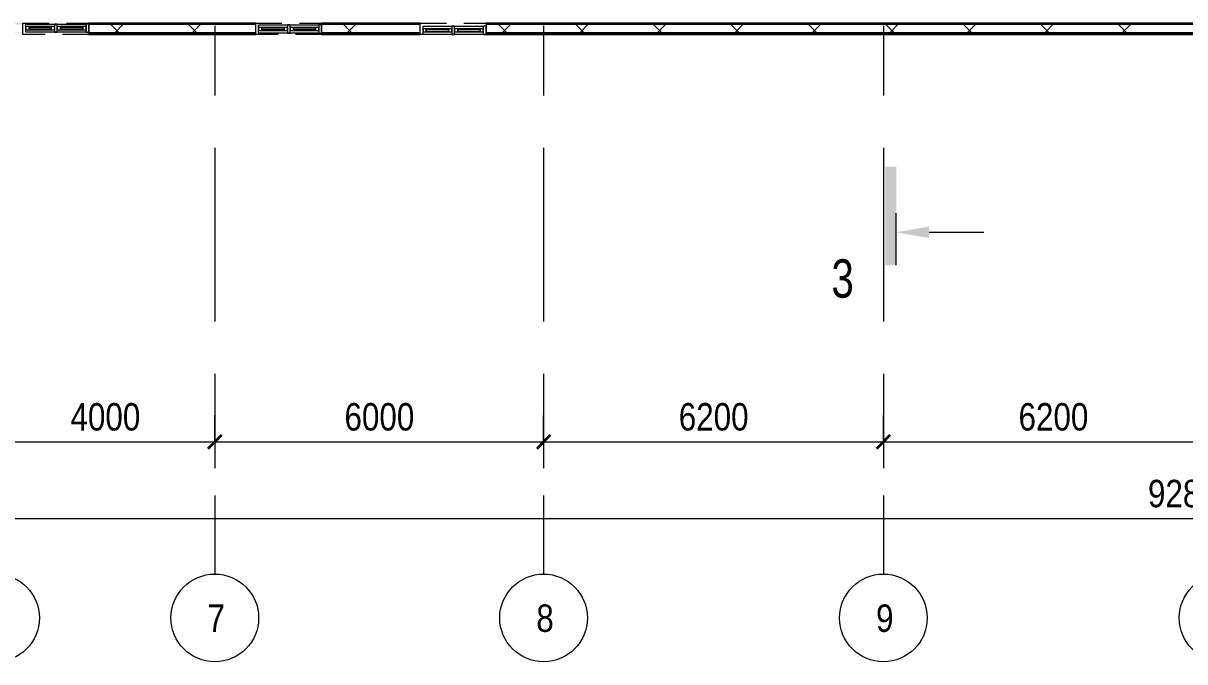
# Model space of a CAD drawing. Header units: millimetres. Extents: x 48966 to 155647, y -43515 to 30475.
# Drawn here: x 82436 to 103632, y -43338 to -31683 of the extents above; entities that cross this region are included whole.
import ezdxf

# ---------------------------------------------------------------- set-up
doc = ezdxf.new("R2010")
doc.units = ezdxf.units.MM
doc.linetypes.add('Осевые', pattern=[6350, 1270, -952.5, 3175, -952.5])
doc.linetypes.add('Сверху', pattern=[793.75, 476.25, -317.5])
for name, color, linetype, lineweight in [('Импосты витража', 7, 'Continuous', 9), ('Импосты витража-1', 7, 'Continuous', 18), ('Общие ребра', 7, 'Continuous', 9), ('Окна', 7, 'Continuous', 9), ('Окна-1', 7, 'Сверху', 9), ('Окна-2', 7, 'Continuous', 18), ('Оси', 7, 'Continuous', 9), ('Оси-1', 7, 'Continuous', 18), ('Оси-2', 7, 'Осевые', 9), ('Размеры', 7, 'Continuous', 9), ('Размеры-200', 7, 'Continuous', 9), ('Разрезы', 7, 'Continuous', 9), ('Стены-1', 7, 'Continuous', 18), ('Штриховка разреза-2', 7, 'Continuous', 9)]:
    doc.layers.add(name, color=color, linetype=linetype, lineweight=lineweight)
doc.styles.add('Arial Narrow', font='Arial Narrow.ttf', dxfattribs={"height": 500})
doc.styles.add('Arial_2', font='Arial.ttf', dxfattribs={"width": 0.75, "height": 700})
doc.dimstyles.new('Диагональ_-_2_5_мм_Arial_narrow', dxfattribs={"dimscale": 304.8, "dimtxt": 511.715487, "dimasz": 0.787402, "dimexe": 1.574803, "dimexo": 0.0625, "dimgap": 0.19685, "dimtad": 1, "dimdec": 0, "dimzin": 0, "dimdsep": 46, "dimtxsty": 'Arial Narrow', "dimblk1": 'OBLIQUE', "dimblk2": 'OBLIQUE', "dimsah": 1, "dimcen": 0.09, "dimdle": 1.574803, "dimazin": 0, "dimtfac": 1, "dimtdec": 4, "dimtix": 1, "dimtmove": 0, "dimatfit": 3, "dimfxl": 1.574803, "dimfxlon": 1, "dimtvp": 1, "dimtolj": 1, "dimtzin": 0, "dimarcsym": 2})
pattern_1 = [(0, (0, 0), (812.8, 203.2), [67.056, -542.544, 67.056, -542.544, -3251.2]), (0, (0, 0), (812.8, 203.2), [-1219.2, 67.056, -1152.144, 67.056, -542.544, -1422.4]), (0, (0, 0), (812.8, 203.2), [-3048, 67.056, -339.344, 67.056, -948.944]), (120, (304.8, 101.6), (-582.37636, 602.30545), [67.056, -542.544, 67.056, -542.544, -3251.2]), (120, (304.8, 101.6), (-582.37636, 602.30545), [-1219.2, 67.056, -1152.144, 67.056, -542.544, -1422.4]), (120, (304.8, 101.6), (-582.37636, 602.30545), [-3048, 67.056, -339.344, 67.056, -948.944]), (240, (406.4, 508), (-230.42364, -805.50545), [67.056, -542.544, 67.056, -542.544, -3251.2]), (240, (406.4, 508), (-230.42364, -805.50545), [-1219.2, 67.056, -1152.144, 67.056, -542.544, -1422.4]), (240, (406.4, 508), (-230.42364, -805.50545), [-3048, 67.056, -339.344, 67.056, -948.944])]

# ---------------------------------------------------------------- blocks, each defined once
blk = doc.blocks.new('M_Окно-Квадратный проем - 1200 x 11450 mm-1434535-План 2-го этажа на отм_ 0_000')
at = {"layer": 'Окна'}
for p, q in [((-608, -102), (-608, 102)), ((592, 102), (592, -102))]:
    blk.add_line(p, q, dxfattribs=at)
at = {"layer": 'Окна-1'}
for p, q in [((-608, 102), (592, 102)), ((592, -102), (-608, -102))]:
    blk.add_line(p, q, dxfattribs=at)
blk = doc.blocks.new('Панель окно - Верхнее левое-8291073-План 2-го этажа на отм_ 0_000')
at = {"layer": 'Окна'}
for p, q in [((202.5, 30), (-202.5, 30)), ((-202.5, 30), (-202.5, -30)), ((202.5, -30), (202.5, 30)), ((-202.5, -30), (202.5, -30))]:
    blk.add_line(p, q, dxfattribs=at)
at = {"layer": 'Окна-2'}
for p, q in [((-202.5, 30), (-262.5, 30)), ((-262.5, 30), (-262.5, -30)), ((-202.5, -30), (-202.5, 30)), ((202.5, 12.5), (-202.5, 12.5)), ((-202.5, 12.5), (-202.5, -12.5)), ((202.5, 30), (202.5, -30)), ((262.5, 30), (202.5, 30)), ((202.5, -12.5), (202.5, 12.5)), ((262.5, -30), (262.5, 30)), ((-262.5, -30), (-202.5, -30)), ((-202.5, -12.5), (202.5, -12.5)), ((202.5, -30), (262.5, -30))]:
    blk.add_line(p, q, dxfattribs=at)
blk = doc.blocks.new('Панель окно - Верхнее правое-8291080-План 2-го этажа на отм_ 0_000')
at = {"layer": 'Окна'}
for p, q in [((202.5, 30), (-202.5, 30)), ((-202.5, 30), (-202.5, -30)), ((202.5, -30), (202.5, 30)), ((-202.5, -30), (202.5, -30))]:
    blk.add_line(p, q, dxfattribs=at)
at = {"layer": 'Окна-2'}
for p, q in [((-202.5, 30), (-262.5, 30)), ((-262.5, 30), (-262.5, -30)), ((-202.5, -30), (-202.5, 30)), ((202.5, 12.5), (-202.5, 12.5)), ((-202.5, 12.5), (-202.5, -12.5)), ((202.5, 30), (202.5, -30)), ((262.5, 30), (202.5, 30)), ((202.5, -12.5), (202.5, 12.5)), ((262.5, -30), (262.5, 30)), ((-262.5, -30), (-202.5, -30)), ((-202.5, -12.5), (202.5, -12.5)), ((202.5, -30), (262.5, -30))]:
    blk.add_line(p, q, dxfattribs=at)
blk = doc.blocks.new('Прямоугольный импост - Прямоугольный импост 1-2125170-План 2-го этажа на отм_ 0_000')
at = {"layer": 'Импосты витража-1'}
for p, q in [((-50, 75), (0, 75)), ((-50, -75), (-50, 75)), ((0, 75), (0, -75)), ((0, -75), (-50, -75))]:
    blk.add_line(p, q, dxfattribs=at)
blk = doc.blocks.new('Прямоугольный импост - Прямоугольный импост 1-2108660-План 2-го этажа на отм_ 0_000')
at = {"layer": 'Импосты витража-1'}
for p, q in [((-25, 75), (25, 75)), ((-25, -75), (-25, 75)), ((25, 75), (25, -75)), ((25, -75), (-25, -75))]:
    blk.add_line(p, q, dxfattribs=at)
blk = doc.blocks.new('Прямоугольный импост - Прямоугольный импост 1-2125096-План 2-го этажа на отм_ 0_000')
at = {"layer": 'Импосты витража'}
for p, q in [((106032, 25892), (106582, 25892)), ((106582, 25892), (106582, 25742)), ((106582, 25742), (106032, 25742))]:
    blk.add_line(p, q, dxfattribs=at)
blk = doc.blocks.new('Прямоугольный импост - Прямоугольный импост 1-2125097-План 2-го этажа на отм_ 0_000')
at = {"layer": 'Импосты витража'}
for p, q in [((105482, 25742), (105482, 25892)), ((105482, 25892), (106032, 25892)), ((106032, 25742), (105482, 25742))]:
    blk.add_line(p, q, dxfattribs=at)
blk = doc.blocks.new('Панель окно - Верхнее левое-8277192-План 2-го этажа на отм_ 0_000')
at = {"layer": 'Окна'}
for p, q in [((202.5, 30), (-202.5, 30)), ((-202.5, 30), (-202.5, -30)), ((202.5, -30), (202.5, 30)), ((-202.5, -30), (202.5, -30))]:
    blk.add_line(p, q, dxfattribs=at)
at = {"layer": 'Окна-2'}
for p, q in [((-202.5, 30), (-262.5, 30)), ((-262.5, 30), (-262.5, -30)), ((-202.5, -30), (-202.5, 30)), ((202.5, 12.5), (-202.5, 12.5)), ((-202.5, 12.5), (-202.5, -12.5)), ((202.5, 30), (202.5, -30)), ((262.5, 30), (202.5, 30)), ((202.5, -12.5), (202.5, 12.5)), ((262.5, -30), (262.5, 30)), ((-262.5, -30), (-202.5, -30)), ((-202.5, -12.5), (202.5, -12.5)), ((202.5, -30), (262.5, -30))]:
    blk.add_line(p, q, dxfattribs=at)
blk = doc.blocks.new('Панель окно - Верхнее правое-8277188-План 2-го этажа на отм_ 0_000')
at = {"layer": 'Окна'}
for p, q in [((202.5, 30), (-202.5, 30)), ((-202.5, 30), (-202.5, -30)), ((202.5, -30), (202.5, 30)), ((-202.5, -30), (202.5, -30))]:
    blk.add_line(p, q, dxfattribs=at)
at = {"layer": 'Окна-2'}
for p, q in [((-202.5, 30), (-262.5, 30)), ((-262.5, 30), (-262.5, -30)), ((-202.5, -30), (-202.5, 30)), ((202.5, 12.5), (-202.5, 12.5)), ((-202.5, 12.5), (-202.5, -12.5)), ((202.5, 30), (202.5, -30)), ((262.5, 30), (202.5, 30)), ((202.5, -12.5), (202.5, 12.5)), ((262.5, -30), (262.5, 30)), ((-262.5, -30), (-202.5, -30)), ((-202.5, -12.5), (202.5, -12.5)), ((202.5, -30), (262.5, -30))]:
    blk.add_line(p, q, dxfattribs=at)
blk = doc.blocks.new('Прямоугольный импост - Прямоугольный импост 1-2037709-План 2-го этажа на отм_ 0_000')
at = {"layer": 'Импосты витража-1'}
for p, q in [((-50, 75), (0, 75)), ((-50, -75), (-50, 75)), ((0, 75), (0, -75)), ((0, -75), (-50, -75))]:
    blk.add_line(p, q, dxfattribs=at)
blk = doc.blocks.new('Прямоугольный импост - Прямоугольный импост 1-2108582-План 2-го этажа на отм_ 0_000')
at = {"layer": 'Импосты витража-1'}
for p, q in [((-25, 75), (25, 75)), ((-25, -75), (-25, 75)), ((25, 75), (25, -75)), ((25, -75), (-25, -75))]:
    blk.add_line(p, q, dxfattribs=at)
blk = doc.blocks.new('Ось сетки - По умолчанию 2-349628-План 2-го этажа на отм_ 0_000')
at = {"layer": 'Оси-1'}
blk.add_circle((0, 0), 4, dxfattribs=at)
blk = doc.blocks.new('Разрез - Номер сзади-234830-План 2-го этажа на отм_ 0_000')
at = {"layer": 'Разрезы'}
for points in [[(0, 0), (0, 1), (9, 1), (9, 0)], [(2.47, -3), (3, 0), (3.53, -3)]]:
    blk.add_hatch(color=256, dxfattribs=at).paths.add_polyline_path(points, flags=0)
blk.add_line((3, -3), (3, -8), dxfattribs=at)
blk = doc.blocks.new('DIMBLOCK1-План 2-го этажа на отм_ 0_000')
at = {"layer": 'Размеры-200', "lineweight": 35, "transparency": 16777216}
for points in [[(57332, -40724), (57452, -40604), (57212, -40844)], [(150172, -40724), (150292, -40604), (150052, -40844)]]:
    blk.add_hatch(color=256, dxfattribs=at).paths.add_polyline_path(points, flags=0)
at = {"layer": 'Размеры-200', "transparency": 16777216}
for p, q in [((57332, -40244), (57332, -41204)), ((57332, -40724), (57332, -40244)), ((150172, -40244), (150172, -41204)), ((150172, -40724), (150172, -40244)), ((56852, -40724), (150652, -40724))]:
    blk.add_line(p, q, dxfattribs=at)
at = {"layer": 'Размеры-200', "lineweight": 35, "transparency": 16777216}
for p, q in [((57452, -40604), (57212, -40844)), ((57332, -40724), (57452, -40604)), ((150292, -40604), (150052, -40844)), ((150172, -40724), (150292, -40604)), ((57212, -40844), (57332, -40724)), ((150052, -40844), (150172, -40724))]:
    blk.add_line(p, q, dxfattribs=at)
at = {"layer": 'Размеры-200', "color": 0, "transparency": 16777216, "insert": (102960, -40017), "char_height": 500, "width": 1900.66, "attachment_point": 1, "line_spacing_factor": 0.974696, "style": 'Arial Narrow'}
blk.add_mtext('92840', dxfattribs=at)
blk = doc.blocks.new('_Oblique')
at = {"color": 0, "linetype": 'ByBlock', "lineweight": -2}
blk.add_line((-0.5, -0.5), (0.5, 0.5), dxfattribs=at)
blk = doc.blocks.new('DIMBLOCK7-План 2-го этажа на отм_ 0_000')
at = {"layer": 'Размеры-200', "lineweight": 35, "transparency": 16777216}
for points in [[(81932, -39324), (82052, -39204), (81812, -39444)], [(85932, -39324), (86052, -39204), (85812, -39444)]]:
    blk.add_hatch(color=256, dxfattribs=at).paths.add_polyline_path(points, flags=0)
at = {"layer": 'Размеры-200', "transparency": 16777216}
for p, q in [((81932, -38844), (81932, -39804)), ((81932, -39324), (81932, -38844)), ((85932, -38844), (85932, -39804)), ((85932, -39324), (85932, -38844)), ((81932, -39324), (85932, -39324))]:
    blk.add_line(p, q, dxfattribs=at)
at = {"layer": 'Размеры-200', "lineweight": 35, "transparency": 16777216}
for p, q in [((82052, -39204), (81812, -39444)), ((81932, -39324), (82052, -39204)), ((86052, -39204), (85812, -39444)), ((85932, -39324), (86052, -39204)), ((81812, -39444), (81932, -39324)), ((85812, -39444), (85932, -39324))]:
    blk.add_line(p, q, dxfattribs=at)
at = {"layer": 'Размеры-200', "color": 0, "transparency": 16777216, "insert": (83298, -38617), "char_height": 500, "width": 1520.53, "attachment_point": 1, "line_spacing_factor": 0.974696, "style": 'Arial Narrow'}
blk.add_mtext('4000', dxfattribs=at)
blk = doc.blocks.new('DIMBLOCK8-План 2-го этажа на отм_ 0_000')
at = {"layer": 'Размеры-200', "lineweight": 35, "transparency": 16777216}
for points in [[(85932, -39324), (86052, -39204), (85812, -39444)], [(91932, -39324), (92052, -39204), (91812, -39444)]]:
    blk.add_hatch(color=256, dxfattribs=at).paths.add_polyline_path(points, flags=0)
at = {"layer": 'Размеры-200', "transparency": 16777216}
for p, q in [((85932, -38844), (85932, -39804)), ((85932, -39324), (85932, -38844)), ((91932, -38844), (91932, -39804)), ((91932, -39324), (91932, -38844)), ((85932, -39324), (91932, -39324))]:
    blk.add_line(p, q, dxfattribs=at)
at = {"layer": 'Размеры-200', "lineweight": 35, "transparency": 16777216}
for p, q in [((86052, -39204), (85812, -39444)), ((85932, -39324), (86052, -39204)), ((92052, -39204), (91812, -39444)), ((91932, -39324), (92052, -39204)), ((85812, -39444), (85932, -39324)), ((91812, -39444), (91932, -39324))]:
    blk.add_line(p, q, dxfattribs=at)
at = {"layer": 'Размеры-200', "color": 0, "transparency": 16777216, "insert": (88298, -38617), "char_height": 500, "width": 1520.53, "attachment_point": 1, "line_spacing_factor": 0.974696, "style": 'Arial Narrow'}
blk.add_mtext('6000', dxfattribs=at)
blk = doc.blocks.new('DIMBLOCK9-План 2-го этажа на отм_ 0_000')
at = {"layer": 'Размеры-200', "lineweight": 35, "transparency": 16777216}
for points in [[(91932, -39324), (92052, -39204), (91812, -39444)], [(98132, -39324), (98252, -39204), (98012, -39444)]]:
    blk.add_hatch(color=256, dxfattribs=at).paths.add_polyline_path(points, flags=0)
at = {"layer": 'Размеры-200', "transparency": 16777216}
for p, q in [((91932, -38844), (91932, -39804)), ((91932, -39324), (91932, -38844)), ((98132, -38844), (98132, -39804)), ((98132, -39324), (98132, -38844)), ((91932, -39324), (98132, -39324))]:
    blk.add_line(p, q, dxfattribs=at)
at = {"layer": 'Размеры-200', "lineweight": 35, "transparency": 16777216}
for p, q in [((92052, -39204), (91812, -39444)), ((91932, -39324), (92052, -39204)), ((98252, -39204), (98012, -39444)), ((98132, -39324), (98252, -39204)), ((91812, -39444), (91932, -39324)), ((98012, -39444), (98132, -39324))]:
    blk.add_line(p, q, dxfattribs=at)
at = {"layer": 'Размеры-200', "color": 0, "transparency": 16777216, "insert": (94398, -38617), "char_height": 500, "width": 1520.53, "attachment_point": 1, "line_spacing_factor": 0.974696, "style": 'Arial Narrow'}
blk.add_mtext('6200', dxfattribs=at)
blk = doc.blocks.new('DIMBLOCK10-План 2-го этажа на отм_ 0_000')
at = {"layer": 'Размеры-200', "lineweight": 35, "transparency": 16777216}
for points in [[(98132, -39324), (98252, -39204), (98012, -39444)], [(104332, -39324), (104452, -39204), (104212, -39444)]]:
    blk.add_hatch(color=256, dxfattribs=at).paths.add_polyline_path(points, flags=0)
at = {"layer": 'Размеры-200', "transparency": 16777216}
for p, q in [((98132, -38844), (98132, -39804)), ((98132, -39324), (98132, -38844)), ((104332, -38844), (104332, -39804)), ((104332, -39324), (104332, -38844)), ((98132, -39324), (104332, -39324))]:
    blk.add_line(p, q, dxfattribs=at)
at = {"layer": 'Размеры-200', "lineweight": 35, "transparency": 16777216}
for p, q in [((98252, -39204), (98012, -39444)), ((98132, -39324), (98252, -39204)), ((104452, -39204), (104212, -39444)), ((104332, -39324), (104452, -39204)), ((98012, -39444), (98132, -39324)), ((104212, -39444), (104332, -39324))]:
    blk.add_line(p, q, dxfattribs=at)
at = {"layer": 'Размеры-200', "color": 0, "transparency": 16777216, "insert": (100598, -38617), "char_height": 500, "width": 1520.53, "attachment_point": 1, "line_spacing_factor": 0.974696, "style": 'Arial Narrow'}
blk.add_mtext('6200', dxfattribs=at)

msp = doc.modelspace()

# ---------------------------------------------------------------- hatches: boundary and pattern name
at = {"layer": 'Штриховка разреза-2'}
h = msp.add_hatch(dxfattribs=at)
h.set_pattern_fill('FP_32', color=256, style=0, pattern_type=2)
h.set_pattern_definition(pattern_1)
h.paths.add_polyline_path([(150820.3, -31703.5), (150813, -31683.5), (144231.6, -31683.5), (144231.6, -31703.5), (148511.7, -31703.5)], flags=0)
h.paths.add_polyline_path([(141920.7, -31703.5), (143031.6, -31703.5), (143031.6, -31683.5), (139181.6, -31683.5), (139181.6, -31703.5)], flags=0)
h.paths.add_polyline_path([(135031.6, -31703.5), (137981.6, -31703.5), (137981.6, -31683.5), (135031.6, -31683.5)], flags=0)
h.paths.add_polyline_path([(125443.3, -31703.5), (126431.6, -31703.5), (126431.6, -31683.5), (124631.6, -31683.5), (124631.6, -31703.5)], flags=0)
h.paths.add_polyline_path([(120431.6, -31703.5), (120431.6, -31683.5), (118631.6, -31683.5), (118631.6, -31703.5), (118852.3, -31703.5)], flags=0)
h.paths.add_polyline_path([(123431.6, -31703.5), (123431.6, -31683.5), (121631.6, -31683.5), (121631.6, -31703.5), (122147.8, -31703.5)], flags=0)
h.paths.add_polyline_path([(115631.6, -31703.5), (117431.6, -31703.5), (117431.6, -31683.5), (115631.6, -31683.5)], flags=0)
h.paths.add_polyline_path([(127631.6, -31703.5), (129429.1, -31703.5), (129429.1, -31683.5), (127631.6, -31683.5)], flags=0)
h.paths.add_polyline_path([(130629.1, -31703.5), (133831.6, -31703.5), (133831.6, -31683.5), (130629.1, -31683.5)], flags=0)
h.paths.add_polyline_path([(106631.6, -31703.5), (108431.6, -31703.5), (108431.6, -31683.5), (106631.6, -31683.5)], flags=0)
h.paths.add_polyline_path([(111431.6, -31703.5), (111431.6, -31683.5), (109631.6, -31683.5), (109631.6, -31703.5)], flags=0)
h.paths.add_polyline_path([(112631.6, -31703.5), (114431.6, -31703.5), (114431.6, -31683.5), (112631.6, -31683.5)], flags=0)
h.paths.add_polyline_path([(105431.6, -31703.5), (105431.6, -31683.5), (90881.6, -31683.5), (90881.6, -31703.5), (99079.4, -31703.5)], flags=0)
h.paths.add_polyline_path([(89192.9, -31703.5), (89681.6, -31703.5), (89681.6, -31683.5), (87881.6, -31683.5), (87881.6, -31703.5)], flags=0)
h.paths.add_polyline_path([(86681.6, -31703.5), (86681.6, -31683.5), (83631.6, -31683.5), (83631.6, -31703.5), (85897.4, -31703.5)], flags=0)
h.paths.add_polyline_path([(78735.9, -31703.5), (79171.6, -31703.5), (79171.6, -31683.5), (78735.9, -31683.5)], flags=0)
h.paths.add_polyline_path([(82431.6, -31703.5), (82431.6, -31683.5), (80371.6, -31683.5), (80371.6, -31703.5), (80954.2, -31703.5)], flags=0)
h = msp.add_hatch(dxfattribs=at)
h.set_pattern_fill('FP_33', color=256, style=0, pattern_type=2)
h.set_pattern_definition([(45, (0, 0), (-707.107, 707.107), []), (135, (0, 0), (-707.107, -707.107), [])])
h.paths.add_polyline_path([(137981.6, -31853.5), (137981.6, -31703.5), (135031.6, -31703.5), (135031.6, -31853.5)], flags=0)
h.paths.add_polyline_path([(150874.9, -31853.5), (150896.2, -31853.5), (150841.6, -31703.5), (144231.6, -31703.5), (144231.6, -31853.5), (148511.7, -31853.5)], flags=0)
h.paths.add_polyline_path([(143031.6, -31853.5), (143031.6, -31703.5), (139181.6, -31703.5), (139181.6, -31853.5), (141920.7, -31853.5)], flags=0)
h.paths.add_polyline_path([(127631.6, -31853.5), (129429.1, -31853.5), (129429.1, -31703.5), (127631.6, -31703.5)], flags=0)
h.paths.add_polyline_path([(120431.6, -31853.5), (120431.6, -31703.5), (118631.6, -31703.5), (118631.6, -31853.5), (118852.3, -31853.5)], flags=0)
h.paths.add_polyline_path([(130629.1, -31853.5), (133831.6, -31853.5), (133831.6, -31703.5), (130629.1, -31703.5)], flags=0)
h.paths.add_polyline_path([(115631.6, -31853.5), (117431.6, -31853.5), (117431.6, -31703.5), (115631.6, -31703.5)], flags=0)
h.paths.add_polyline_path([(121631.6, -31853.5), (123431.6, -31853.5), (123431.6, -31703.5), (121631.6, -31703.5)], flags=0)
h.paths.add_polyline_path([(125443.3, -31853.5), (126431.6, -31853.5), (126431.6, -31703.5), (124631.6, -31703.5), (124631.6, -31853.5)], flags=0)
h.paths.add_polyline_path([(112631.6, -31853.5), (114431.6, -31853.5), (114431.6, -31703.5), (112631.6, -31703.5)], flags=0)
h.paths.add_polyline_path([(105431.6, -31853.5), (105431.6, -31703.5), (90881.6, -31703.5), (90881.6, -31853.5), (99079.4, -31853.5)], flags=0)
h.paths.add_polyline_path([(109631.6, -31853.5), (111431.6, -31853.5), (111431.6, -31703.5), (109631.6, -31703.5)], flags=0)
h.paths.add_polyline_path([(108431.6, -31853.5), (108431.6, -31703.5), (106631.6, -31703.5), (106631.6, -31853.5)], flags=0)
h.paths.add_polyline_path([(89681.6, -31853.5), (89681.6, -31703.5), (87881.6, -31703.5), (87881.6, -31853.5), (89192.9, -31853.5)], flags=0)
h.paths.add_polyline_path([(83631.6, -31853.5), (86681.6, -31853.5), (86681.6, -31703.5), (83631.6, -31703.5)], flags=0)
h.paths.add_polyline_path([(82431.6, -31853.5), (82431.6, -31703.5), (80371.6, -31703.5), (80371.6, -31853.5), (80954.2, -31853.5)], flags=0)
h.paths.add_polyline_path([(78736.3, -31853.5), (79171.6, -31853.5), (79171.6, -31703.5), (78735.9, -31703.5)], flags=0)
h = msp.add_hatch(dxfattribs=at)
h.set_pattern_fill('FP_32', color=256, style=0, pattern_type=2)
h.set_pattern_definition(pattern_1)
h.paths.add_polyline_path([(144231.6, -31868.5), (151061.3, -31868.5), (151055.8, -31853.5), (144231.6, -31853.5)], flags=0)
h.paths.add_polyline_path([(143031.6, -31868.5), (143031.6, -31853.5), (139181.6, -31853.5), (139181.6, -31868.5), (141920.7, -31868.5)], flags=0)
h.paths.add_polyline_path([(137981.6, -31868.5), (137981.6, -31853.5), (135031.6, -31853.5), (135031.6, -31868.5)], flags=0)
h.paths.add_polyline_path([(127631.6, -31868.5), (129429.1, -31868.5), (129429.1, -31853.5), (127631.6, -31853.5)], flags=0)
h.paths.add_polyline_path([(130629.1, -31868.5), (133831.6, -31868.5), (133831.6, -31853.5), (130629.1, -31853.5)], flags=0)
h.paths.add_polyline_path([(121631.6, -31868.5), (123431.6, -31868.5), (123431.6, -31853.5), (121631.6, -31853.5)], flags=0)
h.paths.add_polyline_path([(120431.6, -31868.5), (120431.6, -31853.5), (118631.6, -31853.5), (118631.6, -31868.5), (118852.3, -31868.5)], flags=0)
h.paths.add_polyline_path([(124631.6, -31868.5), (126431.6, -31868.5), (126431.6, -31853.5), (124631.6, -31853.5)], flags=0)
h.paths.add_polyline_path([(117204.5, -31868.5), (117431.6, -31868.5), (117431.6, -31853.5), (115631.6, -31853.5), (115631.6, -31868.5)], flags=0)
h.paths.add_polyline_path([(112631.6, -31868.5), (114431.6, -31868.5), (114431.6, -31853.5), (112631.6, -31853.5)], flags=0)
h.paths.add_polyline_path([(106631.6, -31868.5), (108431.6, -31868.5), (108431.6, -31853.5), (106631.6, -31853.5)], flags=0)
h.paths.add_polyline_path([(109631.6, -31868.5), (111431.6, -31868.5), (111431.6, -31853.5), (109631.6, -31853.5)], flags=0)
h.paths.add_polyline_path([(105431.6, -31868.5), (105431.6, -31853.5), (90881.6, -31853.5), (90881.6, -31868.5), (99079.4, -31868.5)], flags=0)
h.paths.add_polyline_path([(83631.6, -31868.5), (86681.6, -31868.5), (86681.6, -31853.5), (83631.6, -31853.5)], flags=0)
h.paths.add_polyline_path([(89681.6, -31868.5), (89681.6, -31853.5), (87881.6, -31853.5), (87881.6, -31868.5), (89192.9, -31868.5)], flags=0)
h.paths.add_polyline_path([(80954.2, -31868.5), (82431.6, -31868.5), (82431.6, -31853.5), (80371.6, -31853.5), (80371.6, -31868.5)], flags=0)
h.paths.add_polyline_path([(78736.4, -31868.5), (79171.6, -31868.5), (79171.6, -31853.5), (78736.3, -31853.5)], flags=0)
h = msp.add_hatch(dxfattribs=at)
h.set_pattern_fill('FP_2', color=256, style=0, pattern_type=2)
h.set_pattern_definition([(45, (0, 0), (-502.8943, 502.8943), []), (45, (0, 762), (-502.8943, 502.8943), [])])
h.paths.add_polyline_path([(151084.5, -31888.5), (151077.2, -31868.5), (144231.6, -31868.5), (144231.6, -31888.5), (150887.6, -31888.5)], flags=0)
h.paths.add_polyline_path([(143031.6, -31888.5), (143031.6, -31868.5), (139181.6, -31868.5), (139181.6, -31888.5), (141920.7, -31888.5)], flags=0)
h.paths.add_polyline_path([(137981.6, -31888.5), (137981.6, -31868.5), (135031.6, -31868.5), (135031.6, -31888.5)], flags=0)
h.paths.add_polyline_path([(133831.6, -31888.5), (133831.6, -31868.5), (130629.1, -31868.5), (130629.1, -31888.5), (132034.2, -31888.5)], flags=0)
h.paths.add_polyline_path([(129429.1, -31888.5), (129429.1, -31868.5), (127631.6, -31868.5), (127631.6, -31888.5), (128738.8, -31888.5)], flags=0)
h.paths.add_polyline_path([(123431.6, -31888.5), (123431.6, -31868.5), (121631.6, -31868.5), (121631.6, -31888.5), (122147.8, -31888.5)], flags=0)
h.paths.add_polyline_path([(114431.6, -31888.5), (114431.6, -31868.5), (112631.6, -31868.5), (112631.6, -31888.5)], flags=0)
h.paths.add_polyline_path([(124631.6, -31888.5), (126431.6, -31888.5), (126431.6, -31868.5), (124631.6, -31868.5)], flags=0)
h.paths.add_polyline_path([(120431.6, -31888.5), (120431.6, -31868.5), (118631.6, -31868.5), (118631.6, -31888.5), (118852.3, -31888.5)], flags=0)
h.paths.add_polyline_path([(115631.6, -31888.5), (117431.6, -31888.5), (117431.6, -31868.5), (115631.6, -31868.5)], flags=0)
h.paths.add_polyline_path([(109631.6, -31888.5), (111431.6, -31888.5), (111431.6, -31868.5), (109631.6, -31868.5)], flags=0)
h.paths.add_polyline_path([(106631.6, -31888.5), (108431.6, -31888.5), (108431.6, -31868.5), (106631.6, -31868.5)], flags=0)
h.paths.add_polyline_path([(105431.6, -31888.5), (105431.6, -31868.5), (90881.6, -31868.5), (90881.6, -31888.5), (99079.4, -31888.5)], flags=0)
h.paths.add_polyline_path([(85897.4, -31888.5), (86681.6, -31888.5), (86681.6, -31868.5), (83631.6, -31868.5), (83631.6, -31888.5)], flags=0)
h.paths.add_polyline_path([(80371.6, -31888.5), (82431.6, -31888.5), (82431.6, -31868.5), (80371.6, -31868.5)], flags=0)
h.paths.add_polyline_path([(87881.6, -31888.5), (89681.6, -31888.5), (89681.6, -31868.5), (87881.6, -31868.5)], flags=0)
h.paths.add_polyline_path([(79171.6, -31888.5), (79171.6, -31868.5), (78736.4, -31868.5), (78736.4, -31888.5)], flags=0)

# ---------------------------------------------------------------- linework, layer by layer
at = {"layer": 'Общие ребра'}
for p, q in [((83631.6, -31703.5), (86681.6, -31703.5)), ((87881.6, -31703.5), (89681.6, -31703.5)), ((90881.6, -31703.5), (105431.6, -31703.5)), ((83631.6, -31853.5), (86681.6, -31853.5)), ((83631.6, -31868.5), (86681.6, -31868.5)), ((87881.6, -31853.5), (89681.6, -31853.5)), ((87881.6, -31868.5), (89681.6, -31868.5)), ((90881.6, -31853.5), (105431.6, -31853.5)), ((90881.6, -31868.5), (105431.6, -31868.5))]:
    msp.add_line(p, q, dxfattribs=at)
at = {"layer": 'Оси-2'}
for p, q in [((85931.6, 25417.1), (85931.6, -41737.8)), ((91931.6, 25417.1), (91931.6, -41737.8)), ((98131.6, 25417.1), (98131.6, -41737.8))]:
    msp.add_line(p, q, dxfattribs=at)
at = {"layer": 'Разрезы'}
msp.add_line((98366.8, -36099.6), (98366.8, -35147.7), dxfattribs=at)
at = {"layer": 'Стены-1'}
for p, q in [((86681.6, -31683.5), (83631.6, -31683.5)), ((83631.6, -31683.5), (83631.6, -31888.5)), ((86681.6, -31888.5), (86681.6, -31683.5)), ((89681.6, -31683.5), (87881.6, -31683.5)), ((87881.6, -31683.5), (87881.6, -31888.5)), ((89681.6, -31888.5), (89681.6, -31683.5)), ((105431.6, -31683.5), (90881.6, -31683.5)), ((90881.6, -31683.5), (90881.6, -31888.5)), ((83631.6, -31888.5), (86681.6, -31888.5)), ((87881.6, -31888.5), (89681.6, -31888.5)), ((90881.6, -31888.5), (105431.6, -31888.5))]:
    msp.add_line(p, q, dxfattribs=at)

# ---------------------------------------------------------------- block references
at = {"layer": 'Импосты витража', "rotation": 180}
for name, p in [('Прямоугольный импост - Прямоугольный импост 1-2125096-План 2-го этажа на отм_ 0_000', (189063.2, -5956.4)), ('Прямоугольный импост - Прямоугольный импост 1-2125097-План 2-го этажа на отм_ 0_000', (189063.2, -5956.4)), ('Прямоугольный импост - Прямоугольный импост 1-2125096-План 2-го этажа на отм_ 0_000', (193313.2, -5971.4)), ('Прямоугольный импост - Прямоугольный импост 1-2125097-План 2-го этажа на отм_ 0_000', (193313.2, -5971.4)), ('Прямоугольный импост - Прямоугольный импост 1-2125096-План 2-го этажа на отм_ 0_000', (196313.2, -5995.8)), ('Прямоугольный импост - Прямоугольный импост 1-2125097-План 2-го этажа на отм_ 0_000', (196313.2, -5995.8))]:
    msp.add_blockref(name, p, dxfattribs=at)
at = {"layer": 'Импосты витража', "extrusion": (0, 0, -1), "rotation": 180}
for name, p in [('Прямоугольный импост - Прямоугольный импост 1-2108660-План 2-го этажа на отм_ 0_000', (-83031.6, -31773.5)), ('Прямоугольный импост - Прямоугольный импост 1-2125170-План 2-го этажа на отм_ 0_000', (-83631.6, -31773.5)), ('Прямоугольный импост - Прямоугольный импост 1-2108660-План 2-го этажа на отм_ 0_000', (-87281.6, -31788.5)), ('Прямоугольный импост - Прямоугольный импост 1-2125170-План 2-го этажа на отм_ 0_000', (-87881.6, -31788.5)), ('Прямоугольный импост - Прямоугольный импост 1-2108582-План 2-го этажа на отм_ 0_000', (-90281.6, -31812.9)), ('Прямоугольный импост - Прямоугольный импост 1-2037709-План 2-го этажа на отм_ 0_000', (-90881.6, -31812.9))]:
    msp.add_blockref(name, p, dxfattribs=at)
at = {"layer": 'Окна', "rotation": 180}
for p in [(83023.4, -31786), (87273.4, -31786), (90273.4, -31786)]:
    msp.add_blockref('M_Окно-Квадратный проем - 1200 x 11450 mm-1434535-План 2-го этажа на отм_ 0_000', p, dxfattribs=at)
at = {"layer": 'Окна'}
for name, p in [('Панель окно - Верхнее левое-8291073-План 2-го этажа на отм_ 0_000', (82744.1, -31773.5)), ('Панель окно - Верхнее правое-8291080-План 2-го этажа на отм_ 0_000', (83319.1, -31773.5)), ('Панель окно - Верхнее левое-8291073-План 2-го этажа на отм_ 0_000', (86994.1, -31788.5)), ('Панель окно - Верхнее правое-8291080-План 2-го этажа на отм_ 0_000', (87569.1, -31788.5)), ('Панель окно - Верхнее левое-8277192-План 2-го этажа на отм_ 0_000', (89994.1, -31812.9)), ('Панель окно - Верхнее правое-8277188-План 2-го этажа на отм_ 0_000', (90569.1, -31812.9))]:
    msp.add_blockref(name, p, dxfattribs=at)
at = {"layer": 'Оси-1', "xscale": 199.9999999999999, "yscale": 199.9999999999999, "zscale": 199.9999999999999, "rotation": 180}
for p in [(81931.6, -42537.8), (85931.6, -42537.8), (91931.6, -42537.8), (98131.6, -42537.8), (104331.6, -42537.8)]:
    msp.add_blockref('Ось сетки - По умолчанию 2-349628-План 2-го этажа на отм_ 0_000', p, dxfattribs=at)
at = {"layer": 'Разрезы', "xscale": 199.9999999999999, "yscale": 199.9999999999999, "zscale": 199.9999999999999, "rotation": 90}
msp.add_blockref('Разрез - Номер сзади-234830-План 2-го этажа на отм_ 0_000', (98366.8, -36099.6), dxfattribs=at)

# ---------------------------------------------------------------- texts
at = {"layer": 'Оси', "char_height": 500, "width": 384.81, "attachment_point": 1, "style": 'Arial Narrow'}
for s, insert in [('\\fArial Narrow|b0|i0|c204|p34|;7', (85798.4, -42291.7)), ('\\fArial Narrow|b0|i0|c204|p34|;8', (91798.4, -42291.7)), ('\\fArial Narrow|b0|i0|c204|p34|;9', (97998.4, -42291.7))]:
    msp.add_mtext(s, dxfattribs=dict(at, insert=insert))
at = {"layer": 'Разрезы', "insert": (97184.6, -35992.5), "char_height": 700, "width": 505.063, "attachment_point": 1, "style": 'Arial_2'}
msp.add_mtext('\\fArial|b0|i0|c204|p34|;\\W.75;3', dxfattribs=at)

# ---------------------------------------------------------------- dimensions: what is measured, and where the dimension line sits
at = {"layer": 'Размеры'}
for base, p1, p2, override, picture, middle in [((85931.6, -39323.6), (81931.6, -38843.6), (85931.6, -38843.6), {"dimpost": '<>', "dimfxl": 4000}, 'DIMBLOCK7-План 2-го этажа на отм_ 0_000', (83931.6, -39008.3)), ((91931.6, -39323.6), (85931.6, -38843.6), (91931.6, -38843.6), {"dimpost": '<>', "dimfxl": 6000}, 'DIMBLOCK8-План 2-го этажа на отм_ 0_000', (88931.6, -39008.3)), ((98131.6, -39323.6), (91931.6, -38843.6), (98131.6, -38843.6), {"dimpost": '<>', "dimfxl": 6200}, 'DIMBLOCK9-План 2-го этажа на отм_ 0_000', (95031.6, -39008.3)), ((104331.6, -39323.6), (98131.6, -38843.6), (104331.6, -38843.6), {"dimpost": '<>', "dimfxl": 6200}, 'DIMBLOCK10-План 2-го этажа на отм_ 0_000', (101231.6, -39008.3)), ((150171.6, -40723.6), (57331.6, -40243.6), (150171.6, -40243.6), {"dimpost": '<>', "dimfxl": 92840}, 'DIMBLOCK1-План 2-го этажа на отм_ 0_000', (103751.6, -40408.3))]:
    dim = msp.add_linear_dim(base=base, p1=p1, p2=p2, dimstyle='Диагональ_-_2_5_мм_Arial_narrow', override=override, dxfattribs=at)
    dim.commit()
    dim.dimension.update_dxf_attribs({"geometry": picture, "text_midpoint": middle})

doc.saveas('drawing.dxf')
